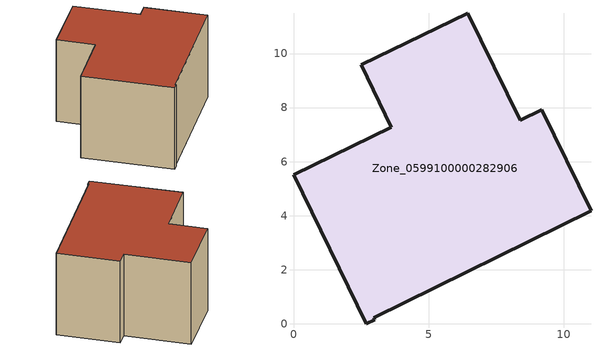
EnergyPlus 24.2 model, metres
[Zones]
Zone_0599100000282906
 floor ground (C_G): 11.01,4.18 2.97,0.22 3.01,0.15 2.7,0 0,5.51 3.62,7.28 2.51,9.58 6.45,11.49 8.39,7.53 9.18,7.92 z0
 wall outside (C_F): 11.01,4.18 9.18,7.92 8.39,7.53 6.45,11.49 2.51,9.58 3.62,7.28 0,5.51 2.7,0 3.01,0.15 2.97,0.22 11.01,4.18 z0:5.97
 roof outside (C_R): 2.97,0.22 11.01,4.18 9.18,7.92 8.39,7.53 6.45,11.49 2.51,9.58 3.62,7.28 0,5.51 2.7,0 3.01,0.15 z5.97
[BUILDING]
Pand.0599100000282906: North Axis=0; Terrain=City; Loads Convergence Tolerance Value=0.04; Temperature Convergence Tolerance Value=0.4; Solar Distribution=FullExterior; Maximum Number of Warmup Days=25; Minimum Number of Warmup Days=1
[Site:Location]
Rotterdam.The.Hague.AP_ZH_NLD Design_Conditions: Latitude=51.96; Longitude=4.45; Time Zone=1; Elevation=-4.5
[SITE:GROUNDTEMPERATURE:BUILDINGSURFACE]
18, 18, 18, 18, 18, 18, 18, 18, 18, 18, 18, 18
[MATERIAL] Thermal Absorptance=0.9; Solar Absorptance=0.7; Visible Absorptance=0.7
Name | Roughness | Thickness | Conductivity | Density | Specific Heat
G.TC.1946-1964 | MediumSmooth | 0.15 | 1 | 540 | 1210
F.TC.1946-1964 | Rough | 0.3 | 0.857143 | 1920 | 840
R.TC.1946-1964 | MediumRough | 0.2 | 0.235294 | 1500 | 1000
[CONSTRUCTION]
C_G: G.TC.1946-1964
C_F: F.TC.1946-1964
C_R: R.TC.1946-1964
[ZONE]
Zone_0599100000282906: Type=1; Multiplier=1; Ceiling Height=Autocalculate; Volume=Autocalculate; Floor Area=autocalculate; Part of Total Floor Area=Yes
[ZONEINFILTRATION:DESIGNFLOWRATE]
Infil_Zone_0599100000282906: Zone or ZoneList or Space or SpaceList=Zone_0599100000282906; Schedule=AlwaysOn; Design Flow Rate Calculation Method=Flow/Area; Flow Rate per Floor Area=0.003; Constant Term Coefficient=1; Temperature Term Coefficient=0; Velocity Term Coefficient=0; Velocity Squared Term Coefficient=0
[HVACTEMPLATE:ZONE:IDEALLOADSAIRSYSTEM]
Zone_0599100000282906: Maximum Heating Supply Air Temperature=50; Minimum Cooling Supply Air Temperature=13; Maximum Heating Supply Air Humidity Ratio=0.0156; Minimum Cooling Supply Air Humidity Ratio=0.0077; Heating Limit=NoLimit; Cooling Limit=NoLimit; Dehumidification Control Type=ConstantSensibleHeatRatio; Cooling Sensible Heat Ratio=0.7; Dehumidification Setpoint=60; Humidification Control Type=None; Humidification Setpoint=30; Outdoor Air Method=None; Outdoor Air Flow Rate per Person=0.00944; Outdoor Air Flow Rate per Zone Floor Area=0; Outdoor Air Flow Rate per Zone=0; Demand Controlled Ventilation Type=None; Outdoor Air Economizer Type=NoEconomizer; Heat Recovery Type=None; Sensible Heat Recovery Effectiveness=0.7; Latent Heat Recovery Effectiveness=0.65
[ZONECONTROL:THERMOSTAT]
ThermostatControl_Zone_0599100000282906: Zone or ZoneList=Zone_0599100000282906; Control Type Schedule=DualSetpointControlType; Control 1=Thermostat_Zone_0599100000282906; Temperature Difference Between Cutout And Setpoint=0
[THERMOSTATSETPOINT:DUALSETPOINT]
Thermostat_Zone_0599100000282906: Heating Setpoint Temperature Schedule=HeatingSetpoint_Zone_0599100000282906; Cooling Setpoint Temperature Schedule=CoolingSetpoint_Zone_0599100000282906
[SCHEDULE:COMPACT]
HeatingSetpoint_Zone_0599100000282906: Through: 12/31, For: AllDays, Until: 24:00, 21
CoolingSetpoint_Zone_0599100000282906: Through: 12/31, For: AllDays, Until: 24:00, 24
DualSetpointControlType: Through: 12/31, For: AllDays, Until: 24:00, 4
AlwaysOn: Through: 12/31, For: AllDays, Until: 24:00, 1
